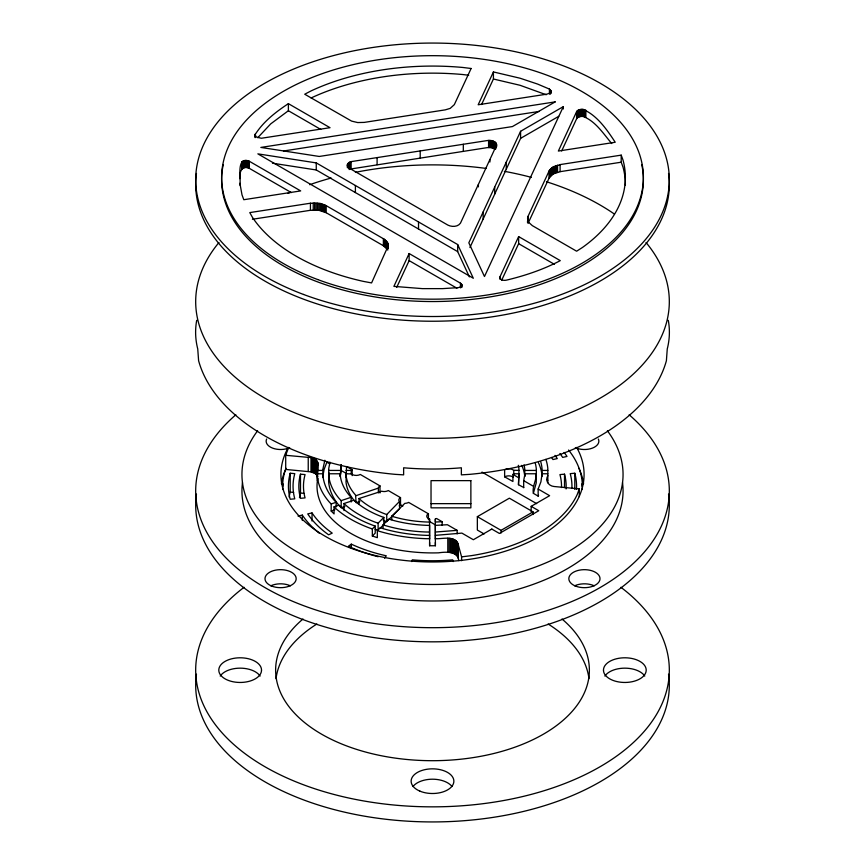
<?xml version="1.0" encoding="UTF-8"?>
<svg xmlns="http://www.w3.org/2000/svg" width="865" height="865" viewBox="0 0 865 865"><rect width="100%" height="100%" fill="white"/><g stroke="black" fill="none" stroke-linecap="round" stroke-linejoin="round"><path stroke-width="1.3" d="M344.919 506.447L341.188 507.69L339.48 505.949A103.941 60.009 0 0 1 328.657 481.794L328.754 468.441L329.987 462.202M328.722 477.502L329.241 473.014M538.571 495.364L538.149 496.11L533.381 493.342L536.246 482.832L536.343 469.479A103.941 60.009 0 0 0 535.294 463.229M536.322 477.502L536.343 476.55A103.941 60.009 0 0 0 536.062 474.042M388.331 245.563L371.582 282.92L363.387 281.385A192.873 111.358 0 0 1 252.439 217.331L249.78 212.595L310.438 203.221L320.245 203.459L326.202 205.654L384.374 239.291L387.747 243.043L388.331 247.92M527.531 218.023L528.472 222.132L532.332 225.635L576.62 251.207L582.394 247.509A192.873 111.358 0 0 0 622.995 160.014L621.2 155.138L560.098 164.588L552.227 167.486L549.124 170.935L528.028 216.369L527.466 222.392M461.813 284.963L460.688 286.812L458.526 287.613L442.599 288.629L422.401 288.629L393.889 286.38L409.134 253.542L460.461 283.169L461.705 284.466L461.813 287.321M550.875 91.171L549.48 93.258L546.961 94.134L478.172 104.773L493.418 71.936L520.06 78.218L537.543 84.046L549.448 89.095L550.778 90.609L550.875 93.528M346.346 474.669L345.978 477.502M518.47 484.714L519.022 473.771L513.767 473.771L512.923 474.42L512.923 481.491L504.63 476.853L504.63 469.782A5.774 3.33 0 0 1 513.561 470.246L518.978 470.43L518.47 484.714L523.758 487.514M322.915 476.074L324.083 469.479L326.851 462.213L329.727 463.867M239.897 178.677C238.967 172.222 242.243 164.847 249.228 168.286L291.321 192.592M317.974 478.334L317.174 482.757A115.488 66.681 0 0 0 438.544 552.832C445.302 551.87 457.953 550.8 458.742 560.596M341.048 464.873L340.237 476.323M340.237 476.377L341.34 470.582L341.34 464.689M524.763 474.896L523.682 480.648L523.682 487.73M547.826 475.588C544.799 480.724 548.702 486.022 554.011 486.498L579.301 488.898L579.301 496.618M255.045 134.724C263.111 121.814 275.751 111.974 288.38 103.649L330.019 127.696L261.349 138.259L256.44 137.081L255.045 134.724L255.045 137.081M411.837 561.58L412.313 559.828A129.026 74.498 0 0 0 452.687 559.828L453.163 561.58M499.948 276.897C499.3 280.184 504.187 280.801 506.512 280.13C525.077 275.665 543.361 269.534 560.282 260.635L518.643 236.599L499.948 276.897L499.948 279.254M496.596 146.661C497.797 141.428 491.212 139.806 487.319 140.552L352.271 161.441C348.692 161.193 344.865 166.037 349.168 168.113L447.886 225.105C451.779 227.062 457.78 227.062 460.461 223.159L496.596 145.05M239.897 183.261L242.005 194.852L243.8 199.718L300.674 190.916L249.228 161.214C235.648 155.819 241.292 179.12 239.897 185.153M324.862 460.245L322.915 469.003L322.926 477.502M282.758 489.482A149.84 86.511 0 0 1 284.499 472.712L285.699 469.446L285.699 455.304L287.764 449.714A149.84 86.511 0 0 1 288.824 447.529M579.301 488.898L577.236 494.488A149.84 86.511 0 0 1 471.284 555.665L461.596 556.855L458.028 543.847C454.46 535.176 442.275 539.176 435.387 538.69M533.381 493.342C531.997 486.465 536.495 480.562 536.278 473.771L524.763 473.771M396.711 287.364L409.134 260.614L409.134 253.542M481.567 104.546L493.418 79.007L493.418 71.936M520.589 131.285L468.83 242.816L484.476 276.53L563.342 106.611L520.589 131.285L520.589 138.357L469.933 247.52M576.598 111.726L558.347 151.061L615.22 142.26C607.068 129.837 597.164 115.369 583.086 109.39C580.783 109.195 577.896 109.574 576.598 111.726L576.598 118.797L561.666 150.975M501.646 280.303L518.643 243.671L518.643 236.599M528.028 223.44L549.124 178.006L553.146 173.984L560.098 171.67L621.2 162.209L622.995 167.086A192.873 111.358 0 0 1 625.363 185.153M538.149 496.11L538.149 489.039L540.917 481.805L542.074 473.771L547.826 473.771M576.598 118.797C577.896 116.645 580.783 116.267 583.086 116.461C595.444 121.046 603.5 133.88 611.739 143.536M384.601 558.282L386.266 555.795A129.026 74.498 0 0 1 351.298 544.139L348.39 546.215A133.653 77.169 0 0 0 371.82 554.995M257.738 137.73L270.745 123.857L288.38 110.731L288.38 103.649M345.978 470.43L351.233 470.43L352.142 469.749L346.541 466.505L346.032 482.075A86.619 50.008 0 0 0 354.736 501.203M429.602 535.359L427.126 535.37A109.714 63.34 0 0 1 383.022 528.634L380.222 527.715L377.335 530.602L377.335 537.673L372.339 536.008L372.339 528.937L375.215 526.05L373.053 525.336A109.714 63.34 0 0 1 340.691 506.782L339.069 505.171L334.063 506.836L334.063 513.907L331.176 511.02L331.176 503.949L329.597 502.37A115.488 66.681 0 0 1 317.174 475.588M375.14 529.218L378.113 530.223L378.113 523.152L383.865 517.4L382.179 516.837A92.393 53.338 0 0 1 355.018 501.149L354.045 500.175L344.032 503.517L344.032 510.588M383.227 520.308A86.619 50.008 0 0 0 385.747 521.271L386.742 521.595L386.742 514.524L399.425 501.516A5.774 3.33 0 0 1 400.527 497.645L388.288 490.542A5.774 3.33 0 0 1 381.606 491.212L359.051 498.51L359.051 504.403M383.087 524.85L388.872 519.065L390.558 519.627A92.393 53.338 0 0 0 427.667 525.369L429.57 525.369L429.591 532.018L426.164 531.997A103.941 60.009 0 0 1 384.514 525.336L383.087 524.85L383.087 528.385M391.759 519.714L391.759 516.178L404.842 503.354A5.774 3.33 0 0 0 408.637 502.392L428.424 513.788L428.424 519.681M372.339 536.008L375.215 533.132L375.215 526.05M379.757 528.58L383.865 524.471L383.865 517.4M386.742 521.595L399.587 508.75L399.587 501.678M520.589 138.357L558.714 116.343M484.119 533.965L477.35 530.061L477.35 516.664L509.366 498.186L533.045 511.864L533.045 514.534M531.175 511.734L531.175 506.339L549.621 495.688L538.149 489.039M477.35 516.664L501.04 530.342L533.045 511.864M428.424 513.788L428.251 513.875A5.774 3.33 0 0 0 429.559 519.011L429.57 522.049L428.467 522.06A86.619 50.008 0 0 1 393.629 516.794L391.759 516.178M429.602 542.442L429.613 545.761L435.387 545.761L435.333 519.043L436.576 518.492L442.177 521.725L442.177 525.26M495.288 149.299L491.147 147.623L487.319 147.623L350.098 169.108L350.098 162.025M331.176 503.949L336.161 502.284L336.161 507.009M340.237 473.771L328.678 473.771L328.657 474.723A103.941 60.009 0 0 0 339.48 498.878L341.188 500.619L351.158 497.289L351.158 502.003M356.131 495.634L378.373 488.098A5.774 3.33 0 0 1 379.995 485.903L360.305 474.463A5.774 3.33 0 0 1 351.385 473.912L346.022 473.771L346.032 475.004A86.619 50.008 0 0 0 355.558 495.061L356.131 502.706L359.84 501.473M331.176 511.02L334.917 509.777M491.19 529.423L491.969 529.164M298.003 516.048L302.328 515.097A139.438 80.499 0 0 0 319.217 533.186M312.038 512.945L307.724 513.896A133.653 77.169 0 0 0 328.635 534.808L332.225 533.121A129.026 74.498 0 0 1 312.038 512.945L312.038 521.022M283.482 150.997L539.187 111.434M252.418 219.267L310.438 210.292L318.882 210.292L326.202 212.725L383.379 245.736L387.304 249.304L387.304 242.232M457.142 530.364L435.365 532.04L435.344 525.369L447.389 524.731L457.142 530.364L457.142 533.9M566.078 488.941A133.653 77.169 0 0 0 564.51 474.171L559.936 474.593A129.026 74.498 0 0 1 561.504 487.546M576.458 489.352A144.066 83.17 0 0 0 574.793 473.231L570.219 473.652A139.438 80.499 0 0 1 571.906 488.055M442.177 521.725L435.344 522.028L435.333 519.043M435.376 535.349L461.899 533.11L473.35 539.728L491.807 529.066L499.408 533.456L538.765 510.728L531.175 506.339M317.174 470.43L322.926 470.43M328.722 470.43L340.237 470.43M524.763 470.43L536.322 470.43M540.809 461.986A109.714 63.34 0 0 1 542.041 468.571L542.052 470.43L547.826 470.43M317.174 473.771L322.948 473.771L322.959 475.631A109.714 63.34 0 0 0 334.906 501.051L336.161 502.284M431.029 503.646L470.874 503.646M429.613 538.69L426.456 538.69A115.488 66.681 0 0 1 380.07 531.51L377.335 530.602M285.699 455.304L308.232 457.358C323.207 457.325 316.179 471.111 317.174 480.843M285.699 469.446L311 471.868L315.584 473.739L317.898 476.702M290.207 473.231L294.781 473.652A139.438 80.499 0 0 0 294.781 498.835L290.207 499.256A144.066 83.17 0 0 1 290.207 473.231L290.207 492.099A144.066 83.17 0 0 0 289.115 497.029M300.49 474.171L305.064 474.593A129.026 74.498 0 0 0 305.064 497.894L300.49 498.316A133.653 77.169 0 0 1 300.49 474.171L300.49 493.039A133.653 77.169 0 0 0 299.474 497.613M290.207 492.099L293.635 492.412M300.49 493.039L303.918 493.353M468.7 75.255L462.667 74.52A192.873 111.358 0 0 0 311.119 97.961M316.255 162.901L257.856 153.862L473.317 278.26L457.671 244.546L316.255 162.901L316.255 169.972L457.671 251.618L469.403 276.908M272.453 163.193L316.255 169.972M493.418 79.007L520.06 85.289L546.226 94.75M386.742 514.524L385.747 514.199A86.619 50.008 0 0 1 360.132 499.581L359.051 498.51M372.339 528.937L369.604 528.018A115.488 66.681 0 0 1 335.642 508.415L334.063 506.836M378.113 523.152L375.14 522.146A103.941 60.009 0 0 1 344.843 504.349L344.032 503.517M288.38 110.731L320.764 129.426M518.643 243.671L554.497 264.366M409.134 260.614L456.969 288.229M481.967 472.095L536.646 503.657M341.34 470.582L346.541 473.577M429.581 521.53L435.409 524.893M512.923 474.42L518.47 477.642M523.682 480.648L533.381 486.271M400.527 497.645L400.527 504.717L402.841 506.079M351.158 497.289L350.174 496.315A92.393 53.338 0 0 1 340.237 474.896M518.978 470.43L518.968 469.198A86.619 50.008 0 0 0 518.308 465.284M518.978 477.502L518.968 476.269A86.619 50.008 0 0 0 518.589 473.663M435.344 532.44L435.365 539.122M435.376 542.42L435.387 545.761M429.57 532.44L429.591 539.09M621.2 155.138L621.2 162.209M585.865 110.212L585.865 117.283M585.032 109.833L585.032 116.905M584.091 109.563L584.091 116.634M583.086 109.39L583.086 116.461M582.037 109.325L582.037 116.397M580.999 109.379L580.999 116.451M579.982 109.552L579.982 116.624M579.042 109.823L579.042 116.894M578.209 110.19L578.209 117.262M577.506 110.644L577.506 117.716M576.966 111.163L576.966 118.235M574.793 473.231L574.793 489.395M564.51 474.171L564.51 487.644M563.342 106.611L563.342 108.968M560.098 164.588L560.098 171.67M557.557 165.129L557.557 172.2M556.357 165.485L556.357 172.557M555.211 165.907L555.211 172.978M554.141 166.383L554.141 173.454M553.146 166.913L553.146 173.984M552.227 167.486L552.227 174.568M551.405 168.113L551.405 175.184M550.778 90.609L550.778 92.966M550.67 168.772L550.67 175.844M550.508 90.057L550.508 93.593M550.054 89.549L550.054 94.263M550.043 169.464L550.043 176.536M549.448 89.095L549.448 93.809M549.524 170.189L549.524 177.26M549.124 170.935L549.124 178.006M547.826 480.843L547.826 468.614A115.488 66.681 0 0 0 545.869 459.38M542.052 470.43L542.052 476.323M528.028 216.369L528.028 222.262M527.715 217.191L527.715 221.905M524.763 476.323L524.763 469.306A92.393 53.338 0 0 0 524.039 464.862M513.767 470.43L513.767 473.966M506.263 162.166L506.263 169.237M501.04 530.342L501.04 533.024M496.369 143.568L496.369 147.104M495.926 142.876L495.926 148.769M495.288 142.228L495.288 148.12M494.704 187.056L494.704 194.128M494.456 141.655L494.456 148.726M493.472 141.179L493.472 148.25M492.358 140.811L492.358 147.883M491.147 140.552L491.147 147.623M489.936 159.636L489.936 161.993M489.871 140.422L489.871 147.493M488.584 140.422L488.584 147.493M483.157 211.947L483.157 219.018M478.388 184.526L478.388 186.883M463.316 144.271L463.316 151.343M461.705 284.466L461.705 286.823M461.596 556.855L461.596 560.715M461.434 284.001L461.434 287.537M461.023 283.558L461.023 287.094M460.461 283.169L460.461 287.883M458.028 543.847L458.028 557.99M457.671 244.546L457.671 251.618M457.834 543.036L457.834 557.19M456.904 541.512L456.904 555.654M456.179 540.809L456.179 554.952M455.304 540.171L455.304 554.314M454.287 539.609L454.287 553.751M453.141 539.122L453.141 553.265M451.898 538.733L451.898 552.876M450.579 538.441L450.579 552.584M449.205 538.257L449.205 552.4M447.8 538.181L447.8 552.324M429.559 519.011L429.613 545.761M420.206 150.932L420.206 158.003M418.519 221.948L418.519 229.02M388.266 244.709L388.266 248.244M388.071 243.865L388.071 247.401M387.747 243.043L387.747 250.115M386.742 241.443L386.742 248.515M386.06 240.686L386.06 247.758M385.271 239.973L385.271 247.044M384.374 239.291L384.374 246.363M383.379 238.664L383.379 245.736M379.995 485.903L379.995 492.974M378.373 488.217L378.373 492.931M377.097 157.603L377.097 164.674M355.396 185.499L355.396 192.571M352.142 469.749L352.142 475.642M351.233 470.43L351.233 473.966M351.298 544.139L351.298 548.183M351.136 161.679L351.136 168.751M349.168 162.479L349.168 169.551M348.4 163.009L348.4 167.724M347.795 163.615L347.795 167.15M347.384 164.263L347.384 167.799M341.188 500.619L341.188 507.69M326.202 205.654L326.202 212.725M325.154 205.102L325.154 212.174M324.018 204.605L324.018 211.676M322.818 204.162L322.818 211.233M321.553 203.783L321.553 210.855M320.245 203.459L320.245 210.541M318.882 203.221L318.882 210.292M317.898 462.548L317.898 465.121M317.487 203.037L317.487 210.108M317.574 461.759L317.574 475.901M317.077 460.991L317.077 475.134M316.406 460.267L316.406 474.409M316.082 202.929L316.082 210M315.584 459.596L315.584 473.739M314.655 202.897L314.655 209.968M314.611 459.001L314.611 473.144M313.508 458.482L313.508 472.625M313.238 202.929L313.238 210M312.297 458.05L312.297 472.193M311 457.715L311 471.868M310.438 203.221L310.438 210.292M308.232 457.358L308.232 471.512M302.328 515.097L302.328 520.481M255.197 134.097L255.197 137.632M249.228 161.214L249.228 168.286M248.569 160.901L248.569 167.972M247.822 160.663L247.822 167.734M247.012 160.512L247.012 167.583M246.168 160.447L246.168 167.518M245.325 160.479L245.325 167.551M244.503 160.598L244.503 167.669M243.725 160.804L243.725 167.875M243.033 161.085L243.033 168.156M242.449 161.441L242.449 168.513M241.984 161.852L241.984 168.924M241.67 162.306L241.67 169.389M641.722 164.523A210.887 121.749 0 0 1 432.5 301.539A210.887 121.749 0 0 1 223.278 164.523M668.537 173.454A236.815 136.724 0 0 1 432.5 321.229A236.815 136.724 0 0 1 196.463 173.454M598.364 439.02A14.435 8.336 0 0 1 592.276 448.167A14.435 8.336 0 0 1 575.333 447.659M289.667 447.659A14.435 8.336 0 0 1 272.724 448.167A14.435 8.336 0 0 1 266.636 439.02M646.036 242.492A236.815 136.724 0 0 1 432.5 438.328A236.815 136.724 0 0 1 218.964 242.492M288.045 193.263A236.815 136.724 0 0 1 290.37 192.246M309.692 184.699A236.815 136.724 0 0 1 331.165 178.028M355.396 172.33A236.815 136.724 0 0 1 486.195 168.437M504.371 171.324A236.815 136.724 0 0 1 531.337 177.357M546.453 181.747A236.815 136.724 0 0 1 614.442 214.088M196.701 320.331A197.566 114.061 0 0 0 197.739 348.919L198.604 360.716A236.815 136.724 0 0 0 395.456 474.366L403.631 474.863L403.631 467.792A197.566 114.061 0 0 0 461.369 467.792L461.369 474.863L469.544 474.366A236.815 136.724 0 0 0 666.396 360.716L667.261 348.919A197.566 114.061 0 0 0 668.299 320.331M620.919 587.292A236.815 136.724 0 0 1 592.276 771.039A236.815 136.724 0 0 1 272.724 771.039A236.815 136.724 0 0 1 244.081 587.292M562.001 619.005A156.879 90.576 0 0 1 536.354 738.007A156.879 90.576 0 0 1 328.646 738.007A156.879 90.576 0 0 1 302.999 619.005M276.032 678.657A156.879 90.576 0 0 1 316.871 624M548.129 624A156.879 90.576 0 0 1 588.968 678.657M668.537 674.159A236.815 136.724 0 0 1 432.5 821.934A236.815 136.724 0 0 1 196.463 674.159M220.218 676.073A21.366 12.337 0 0 1 240.156 668.158A21.366 12.337 0 0 1 260.106 676.073M412.983 786.523A21.366 12.337 0 0 1 432.5 779.203A21.366 12.337 0 0 1 452.017 786.523M604.895 676.073A21.366 12.337 0 0 1 624.844 668.158A21.366 12.337 0 0 1 644.782 676.073M399.208 505.874A5.774 3.33 0 0 1 400.527 504.717M668.537 494.056A236.815 136.724 0 0 1 432.5 641.83A236.815 136.724 0 0 1 196.463 494.056M629.158 414.789A236.815 136.724 0 0 1 588.751 593.704A236.815 136.724 0 0 1 276.249 593.704A236.815 136.724 0 0 1 235.842 414.789M547.361 479.275A115.488 66.681 0 0 1 547.826 482.757M568.575 450.027A149.84 86.511 0 0 1 582.242 489.482M559.882 453.498A139.438 80.499 0 0 1 562.672 457.401L566.997 456.439A144.066 83.17 0 0 0 564.11 452.417M551.524 457.488A129.026 74.498 0 0 1 552.962 459.553L557.276 458.591A133.653 77.169 0 0 0 555.006 455.39M378.135 556.736A133.653 77.169 0 0 1 373.075 555.362M504.63 476.853A5.774 3.33 0 0 1 513.205 477.037M270.767 585.821A15.592 9.007 0 0 1 290.391 585.821M574.609 585.821A15.592 9.007 0 0 1 594.233 585.821M282.866 486.433A149.84 86.511 0 0 1 283.158 483.849M581.842 483.849A149.84 86.511 0 0 1 582.134 486.433M538.376 462.57A109.714 63.34 0 0 1 542.041 475.642M521.746 465.37A92.393 53.338 0 0 1 524.763 476.377M622.508 482.648A190.56 110.017 0 0 1 432.5 600.98A190.56 110.017 0 0 1 242.492 482.648M281.428 483.773A151.58 87.516 0 0 1 286.088 468.311M578.912 468.311A151.58 87.516 0 0 1 583.572 483.773M607.381 430.77A190.56 110.017 0 0 1 432.5 584.481A190.56 110.017 0 0 1 257.619 430.77M576.663 447.41A151.58 87.516 0 0 1 432.5 561.969A151.58 87.516 0 0 1 288.337 447.41M471.111 68.486L454.33 104.633L450.189 108.385L445.259 109.866L364.252 122.398L357.688 122.56L351.612 121.111L304.718 94.22L311.119 90.89A192.873 111.358 0 0 1 462.667 67.448L471.111 68.486M555.168 101.886L512.426 126.571L319.239 156.457L260.841 147.428L555.168 101.886M470.874 480.637L431.029 480.637L431.029 507.842L470.874 507.842L470.874 480.637M603.5 670.775L603.5 669.478A21.366 12.337 0 0 1 635.84 659.552A21.366 12.337 0 0 1 635.84 680.701A21.366 12.337 0 0 1 603.5 670.775M261.5 670.775L261.5 669.478A21.366 12.337 0 0 0 229.16 659.552A21.366 12.337 0 0 0 229.16 680.701A21.366 12.337 0 0 0 261.5 670.775M317.65 279.536A210.887 121.749 0 0 0 643.095 183.802A210.887 121.749 0 0 0 336.766 68.951A210.887 121.749 0 0 0 317.65 279.536M303.518 294.457A236.815 136.724 0 0 0 668.991 186.948A236.815 136.724 0 0 0 324.991 57.966A236.815 136.724 0 0 0 303.518 294.457M419.936 791.151A21.366 12.337 0 0 0 453.747 782.457A21.366 12.337 0 0 0 423.807 769.904A21.366 12.337 0 0 0 419.936 791.151M272.086 586.221A15.592 9.007 0 0 0 296.154 579.139A15.592 9.007 0 0 0 273.502 570.651A15.592 9.007 0 0 0 272.086 586.221M575.928 586.221A15.592 9.007 0 0 0 599.986 579.139A15.592 9.007 0 0 0 577.333 570.651A15.592 9.007 0 0 0 575.928 586.221"/></g></svg>
